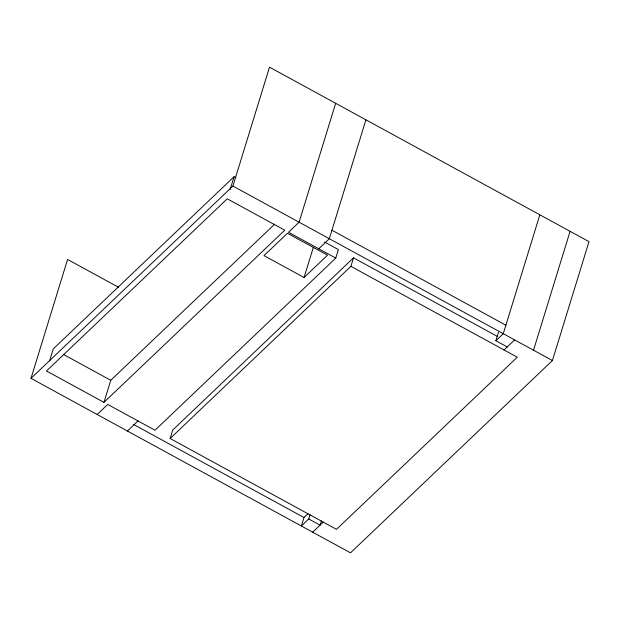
<?xml version="1.0" encoding="UTF-8"?>
<svg xmlns="http://www.w3.org/2000/svg" width="620" height="620" viewBox="0 0 620 620"><rect width="100%" height="100%" fill="white"/><g stroke="black" fill="none" stroke-linecap="round" stroke-linejoin="round"><path stroke-width="0.93" d="M31 378.355L232.919 186.062L269.499 67.162L589 241.645L552.42 360.546L350.502 552.839L31 378.355L67.58 259.454L118.482 287.246M49.6 360.848L53.281 348.889L234.05 176.731L235.747 177.653M103.958 402.357L284.735 230.198L227.261 198.811L46.484 370.969L103.958 402.357L110.755 380.277L274.714 224.13M230.09 189.612L234.05 176.731M170.128 438.495L350.904 266.337L517.274 357.197L336.497 529.348L170.128 438.495L172.74 430.001L353.516 257.842L497.341 336.389M335.668 103.292L299.088 222.2L288.517 232.267L335.776 258.075L338.388 249.581L324.617 242.063M304.071 277.512L327.538 255.161L287.455 233.275L263.988 255.626L304.071 277.512L313.371 247.256M365.916 119.815L329.336 238.715L318.765 248.783M350.904 266.337L353.516 257.842M308.001 513.662L303.963 517.506L301.351 526L308.752 518.948L310.054 514.701M321.4 520.901L320.091 525.148L308.752 518.948M507.207 346.944L495.868 340.752L498.48 332.258M539.842 214.799L503.269 333.707L495.868 340.752M533.518 350.222L570.098 231.322M97.169 414.493L107.741 404.426L155.008 430.233L335.776 258.075M127.418 431.009L137.989 420.941M312.697 532.192L323.268 522.125M504.037 349.967L514.608 339.899M331.948 230.222L505.881 325.213M232.919 186.062L552.42 360.546M63.426 354.431L110.755 380.277M133.424 424.375L303.963 517.506"/></g></svg>
